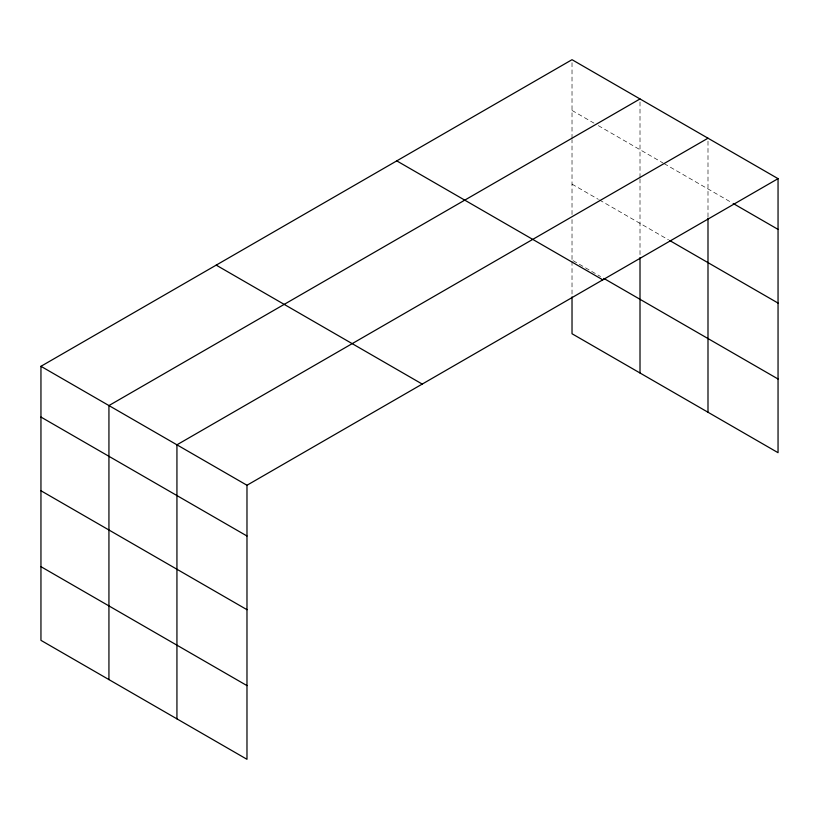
<?xml version="1.0" encoding="UTF-8"?>
<svg xmlns="http://www.w3.org/2000/svg" width="819" height="819" viewBox="0 0 819 819"><rect width="100%" height="100%" fill="white"/><g stroke="black" fill="none" stroke-linecap="round" stroke-linejoin="round"><path stroke-width="0.61" stroke-dasharray="4.09 3.07" d="M572.02 214.496L572.02 139.66M572.02 138.391L572.02 59.695M640.008 178.921L640.008 256.286M640.008 177.641L640.008 98.956M707.995 216.902L707.995 138.206M572.02 110.442L593.949 123.106M598.341 125.635L663.042 162.991M664.137 163.626L732.084 202.846M572.02 184.132L598.341 199.324M599.436 199.959L668.519 239.844M573.116 260.688L600.532 276.515M572.02 219.564L572.02 260.053M572.02 261.322L572.02 295.628"/><path stroke-width="1.23" d="M707.995 218.171L707.995 412.244M572.02 296.898L572.02 333.743L778.05 452.692L778.05 178.655L572.02 59.695L40.95 366.308L40.95 640.345L246.98 759.305L246.98 485.257L40.95 366.308M640.008 98.956L108.937 405.569L108.937 679.606M707.995 138.206L176.935 444.819L176.935 718.857M246.98 485.257L778.05 178.655M733.179 203.481L778.05 229.392M669.614 240.479L778.05 303.081M603.818 278.409L778.05 379.002M396.765 160.882L602.794 279.832M216.206 265.131L422.235 384.08M40.95 417.055L246.98 536.005M40.95 490.745L246.98 609.694M40.95 566.666L246.98 685.616M640.008 257.545L640.008 372.993"/></g></svg>
